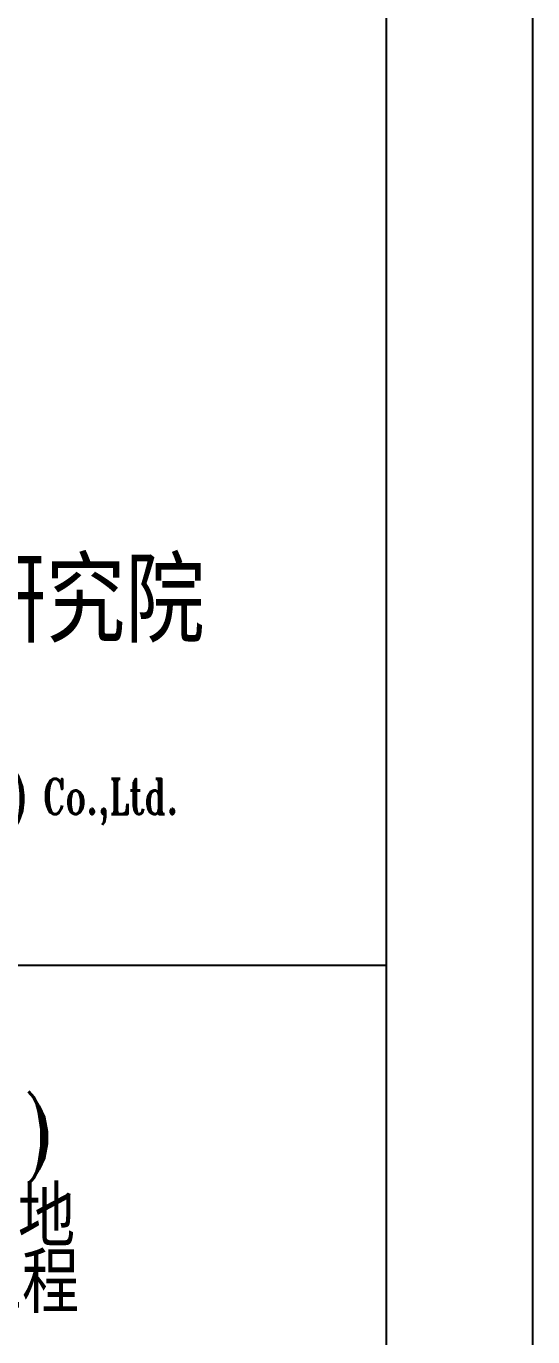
# Model space of a CAD drawing. Header units: inches. Extents: x -867 to 118033, y 1229500 to 1313600.
# Drawn here: x 114573 to 118033, y 1258361 to 1267311 of the extents above; entities that cross this region are included whole.
import ezdxf

# ---------------------------------------------------------------- set-up
doc = ezdxf.new("R2010")
doc.units = ezdxf.units.IN
doc.header["$MEASUREMENT"] = 0
doc.styles.add('TKZ1_tjhts.shx', font='tjromant.shx', dxfattribs={"bigfont": 'tjhts.shx'})

msp = doc.modelspace()

# ---------------------------------------------------------------- linework, layer by layer
at = {"color": 7}
for p, q in [((118032.6, 1229500), (118032.6, 1313600)), ((109032.6, 1260900), (117032.6, 1260900))]:
    msp.add_line(p, q, dxfattribs=at)
msp.add_lwpolyline([(117032.6, 1230500), (117032.6, 1312600), (1632.6, 1312600), (1632.6, 1230500)], close=True, dxfattribs=at)

# ---------------------------------------------------------------- texts
at = {"color": 7, "style": 'TKZ1_tjhts.shx'}
for s, height, p in [('同济大学建筑设计研究院', 570, (109835.2, 1263100.8)), ('中国地质大学(武汉)', 412.5, (111136.4, 1259544.4)), ('资源环境科技创新基地', 412.5, (110988.8, 1258975.2)), ('新校区项目单体工程', 412.5, (111408.8, 1258523.3))]:
    msp.add_text(s, height=height, dxfattribs=at).set_placement(p)
at = {"color": 7, "style": 'TKZ1_tjhts.shx', "width": 0.7}
msp.add_text('TONGJI ARCHITECTURAL DESIGN (Group) Co.,Ltd.', height=240, dxfattribs=at).set_placement((109648.6, 1261931.1))

doc.saveas('drawing.dxf')
